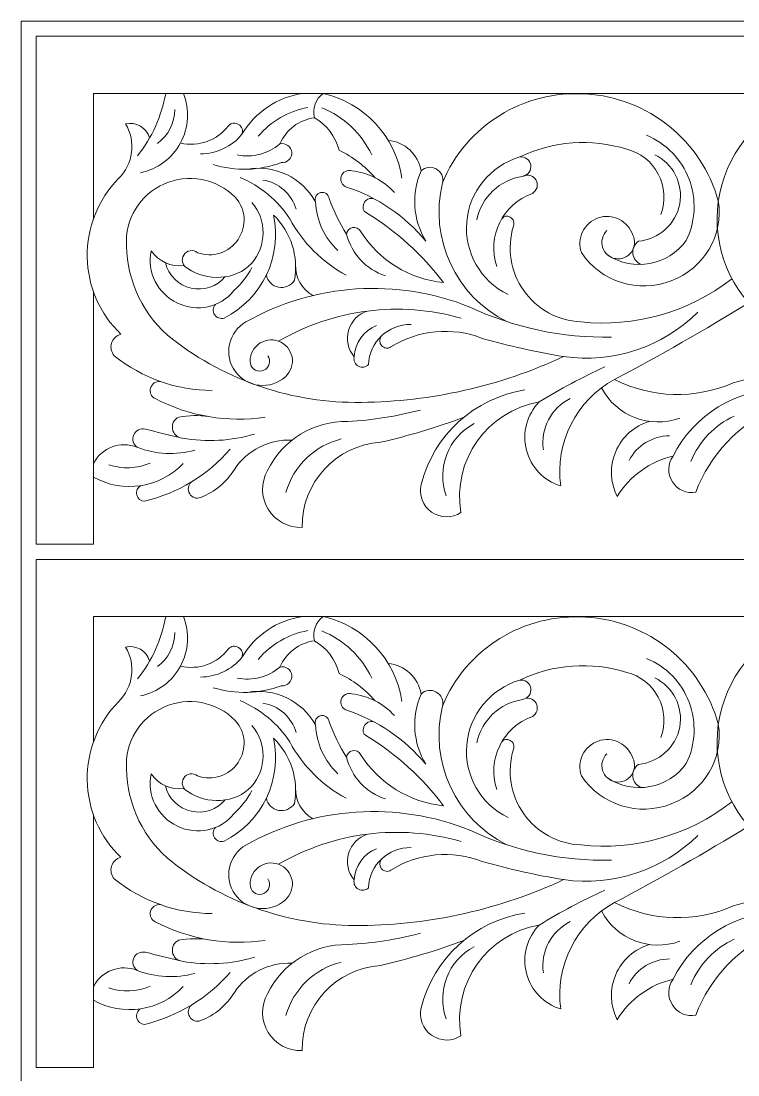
# Model space of a CAD drawing. Header units: millimetres. Extents: x 4332 to 4576, y 671 to 926.
# Drawn here: x 4332.3 to 4379.6, y 856.8 to 926.3 of the extents above; entities that cross this region are included whole.
import ezdxf

# ---------------------------------------------------------------- set-up
doc = ezdxf.new("R2010")
doc.units = ezdxf.units.MM
doc.header["$MEASUREMENT"] = 0
doc.layers.add('SITARA ALL', color=18, linetype='Continuous', true_color=0x000000)

msp = doc.modelspace()

# ---------------------------------------------------------------- linework, layer by layer
at = {"layer": 'SITARA ALL', "lineweight": 9}
for points, knots in [([(4332.3, 926.328), (4332.3, 926.328), (4576.3, 926.328), (4576.3, 926.328), (4576.3, 926.328), (4576.3, 804.328), (4576.3, 804.328), (4576.3, 804.328), (4332.3, 804.328), (4332.3, 804.328), (4332.3, 804.328), (4332.3, 926.328), (4332.3, 926.328)], [0, 0, 0, 0, 0.25, 0.25, 0.25, 0.5, 0.5, 0.5, 0.75, 0.75, 0.75, 1, 1, 1, 1]), ([(4529.529, 908.499), (4529.529, 908.499), (4529.529, 891.837), (4529.529, 891.837), (4529.529, 891.837), (4533.299, 891.837), (4533.299, 891.837), (4533.299, 891.837), (4533.299, 925.328), (4533.299, 925.328), (4533.299, 925.328), (4463.583, 925.328), (4463.583, 925.328), (4463.583, 925.328), (4433.299, 925.328), (4433.299, 925.328), (4433.299, 925.328), (4403.015, 925.328), (4403.015, 925.328), (4403.015, 925.328), (4333.3, 925.328), (4333.3, 925.328), (4333.3, 925.328), (4333.3, 891.837), (4333.3, 891.837), (4333.3, 891.837), (4337.069, 891.837), (4337.069, 891.837), (4337.069, 891.837), (4337.069, 908.499), (4337.069, 908.499)], [0, 0, 0, 0, 0.090909, 0.090909, 0.090909, 0.181818, 0.181818, 0.181818, 0.272727, 0.272727, 0.272727, 0.363636, 0.363636, 0.363636, 0.454545, 0.454545, 0.454545, 0.545455, 0.545455, 0.545455, 0.636364, 0.636364, 0.636364, 0.727273, 0.727273, 0.727273, 0.818182, 0.818182, 0.818182, 1, 1, 1, 1]), ([(4407.088, 919.336), (4405.695, 920.995), (4403.556, 921.833), (4401.406, 921.559), (4401.406, 921.559), (4337.069, 921.559), (4337.069, 921.559), (4337.069, 921.559), (4337.069, 913.281), (4337.069, 913.281)], [0, 0, 0, 0, 0.25, 0.25, 0.25, 0.5, 0.5, 0.5, 1, 1, 1, 1]), ([(4340.188, 916.332), (4341.31, 916.566), (4342.271, 917.284), (4342.813, 918.293), (4343.356, 919.303), (4343.428, 920.494), (4343.006, 921.559)], [0, 0, 0, 0, 0.333333, 0.333333, 0.333333, 1, 1, 1, 1]), ([(4344.145, 917.565), (4345.198, 917.582), (4346.191, 918.054), (4346.867, 918.861), (4347.72, 920.317), (4349.187, 921.31), (4350.856, 921.559)], [0, 0, 0, 0, 0.333333, 0.333333, 0.333333, 1, 1, 1, 1]), ([(4357.413, 915.965), (4357.002, 918.722), (4354.944, 920.943), (4352.226, 921.559), (4351.726, 921.191), (4351.498, 920.56), (4351.649, 919.958)], [0, 0, 0, 0, 0.333333, 0.333333, 0.333333, 1, 1, 1, 1]), ([(4370.938, 912.51), (4370.643, 912.227), (4370.533, 911.801), (4370.654, 911.411), (4370.775, 911.02), (4371.101, 910.731), (4371.505, 910.664), (4371.908, 910.597), (4372.315, 910.764), (4372.556, 911.094), (4372.797, 911.425), (4372.834, 911.858), (4372.646, 912.222), (4372.495, 912.675), (4372.169, 913.049), (4371.741, 913.261), (4371.313, 913.473), (4370.82, 913.506), (4370.368, 913.352), (4369.916, 913.197), (4369.545, 912.868), (4369.336, 912.439), (4369.128, 912.009), (4369.099, 911.516), (4369.257, 911.065), (4370.551, 909.127), (4373.021, 908.353), (4375.19, 909.205), (4377.359, 910.057), (4378.659, 912.179), (4378.288, 914.479), (4377.179, 918.45), (4373.672, 921.28), (4369.556, 921.524), (4365.44, 921.768), (4361.663, 919.466), (4360.093, 915.654), (4360.179, 916.02), (4360.012, 916.399), (4359.684, 916.582), (4359.355, 916.765), (4358.954, 916.717), (4358.688, 916.45), (4358.506, 917.539), (4357.613, 918.366), (4356.513, 918.464)], [0, 0, 0, 0, 0.0625, 0.0625, 0.0625, 0.125, 0.125, 0.125, 0.1875, 0.1875, 0.1875, 0.25, 0.25, 0.25, 0.3125, 0.3125, 0.3125, 0.375, 0.375, 0.375, 0.4375, 0.4375, 0.4375, 0.5, 0.5, 0.5, 0.5625, 0.5625, 0.5625, 0.625, 0.625, 0.625, 0.6875, 0.6875, 0.6875, 0.75, 0.75, 0.75, 0.8125, 0.8125, 0.8125, 0.875, 0.875, 0.875, 1, 1, 1, 1]), ([(4393.424, 918.162), (4394.551, 917.81), (4395.774, 917.948), (4396.795, 918.543), (4396.925, 918.73), (4396.905, 918.983), (4396.748, 919.147), (4396.591, 919.312), (4396.352, 919.35), (4396.159, 919.229), (4393.368, 918.347), (4390.318, 918.924), (4388.039, 920.762), (4387.222, 921.378), (4386.203, 921.663), (4385.184, 921.559), (4382.184, 921.042), (4379.699, 918.942), (4378.688, 916.071), (4377.678, 913.199), (4378.278, 910.031), (4380.294, 907.749)], [0, 0, 0, 0, 0.125, 0.125, 0.125, 0.25, 0.25, 0.25, 0.375, 0.375, 0.375, 0.5, 0.5, 0.5, 0.625, 0.625, 0.625, 0.75, 0.75, 0.75, 1, 1, 1, 1]), ([(4344.97, 916.868), (4346.442, 916.416), (4348.021, 916.46), (4349.465, 916.995), (4349.651, 916.975), (4349.836, 917.039), (4349.97, 917.169), (4350.105, 917.3), (4350.174, 917.482), (4350.159, 917.668), (4350.145, 917.855), (4350.048, 918.025), (4349.895, 918.133), (4349.742, 918.242), (4349.551, 918.276), (4349.37, 918.228), (4349.773, 919.164), (4350.639, 919.821), (4351.649, 919.958), (4352.457, 919.488), (4353.043, 918.713), (4353.276, 917.808), (4354.184, 917.376), (4354.993, 916.759), (4355.651, 915.998)], [0, 0, 0, 0, 0.111111, 0.111111, 0.111111, 0.222222, 0.222222, 0.222222, 0.333333, 0.333333, 0.333333, 0.444444, 0.444444, 0.444444, 0.555556, 0.555556, 0.555556, 0.666667, 0.666667, 0.666667, 0.777778, 0.777778, 0.777778, 1, 1, 1, 1]), ([(4340.777, 918.62), (4340.577, 919.301), (4339.881, 919.709), (4339.189, 919.548), (4339.893, 918.386), (4339.7, 916.89), (4338.726, 915.942), (4337.376, 914.565), (4336.634, 912.704), (4336.664, 910.776), (4336.695, 908.848), (4337.489, 907.018), (4338.882, 905.684), (4338.587, 905.608), (4338.353, 905.383), (4338.266, 905.092), (4338.178, 904.8), (4338.246, 904.486), (4338.45, 904.259), (4340.283, 902.786), (4342.562, 901.98), (4344.914, 901.973)], [0, 0, 0, 0, 0.125, 0.125, 0.125, 0.25, 0.25, 0.25, 0.375, 0.375, 0.375, 0.5, 0.5, 0.5, 0.625, 0.625, 0.625, 0.75, 0.75, 0.75, 1, 1, 1, 1]), ([(4346.867, 918.861), (4346.962, 919.103), (4346.87, 919.377), (4346.649, 919.514), (4346.428, 919.65), (4346.155, 919.623), (4345.981, 919.43), (4345.247, 918.453), (4344.002, 918.005), (4342.813, 918.29)], [0, 0, 0, 0, 0.25, 0.25, 0.25, 0.5, 0.5, 0.5, 1, 1, 1, 1]), ([(4374.492, 913.586), (4374.82, 914.453), (4374.762, 915.419), (4374.332, 916.239), (4373.901, 917.06), (4373.146, 917.657), (4372.246, 917.88), (4369.913, 918.609), (4367.391, 918.426), (4365.188, 917.367)], [0, 0, 0, 0, 0.25, 0.25, 0.25, 0.5, 0.5, 0.5, 1, 1, 1, 1]), ([(4370.97, 910.919), (4372.681, 909.783), (4374.981, 910.203), (4376.177, 911.872), (4376.793, 913.133), (4376.86, 914.592), (4376.362, 915.903), (4375.865, 917.215), (4374.854, 918.26), (4373.558, 918.795)], [0, 0, 0, 0, 0.25, 0.25, 0.25, 0.5, 0.5, 0.5, 1, 1, 1, 1]), ([(4364.418, 908.299), (4362.612, 909.178), (4361.53, 911.075), (4361.692, 913.077), (4361.853, 915.079), (4363.264, 916.789), (4365.188, 917.367), (4365.534, 917.419), (4365.859, 917.187), (4365.922, 916.843), (4365.984, 916.498), (4365.723, 916.159), (4365.38, 916.086), (4363.874, 915.864), (4362.669, 914.725), (4362.364, 913.234)], [0, 0, 0, 0, 0.166667, 0.166667, 0.166667, 0.333333, 0.333333, 0.333333, 0.5, 0.5, 0.5, 0.666667, 0.666667, 0.666667, 1, 1, 1, 1]), ([(4374.101, 917.519), (4375.315, 916.928), (4375.987, 915.601), (4375.746, 914.273), (4375.504, 912.944), (4374.359, 911.934), (4373.015, 911.809), (4372.752, 911.621), (4372.614, 911.305), (4372.656, 910.985), (4372.699, 910.665), (4372.91, 910.397), (4373.213, 910.284)], [0, 0, 0, 0, 0.2, 0.2, 0.2, 0.4, 0.4, 0.4, 0.6, 0.6, 0.6, 1, 1, 1, 1]), ([(4353.192, 911.198), (4352.304, 912.037), (4351.777, 913.189), (4351.723, 914.409), (4350.833, 916.009), (4349.032, 916.872), (4347.228, 916.561)], [0, 0, 0, 0, 0.333333, 0.333333, 0.333333, 1, 1, 1, 1]), ([(4358.688, 916.45), (4358.034, 914.95), (4358.145, 913.226), (4358.988, 911.822), (4357.622, 913.48), (4355.814, 914.715), (4353.773, 915.384), (4353.48, 915.48), (4353.317, 915.793), (4353.408, 916.088), (4353.498, 916.382), (4353.827, 916.545), (4354.123, 916.459), (4355.197, 916.336), (4356.192, 915.828), (4356.921, 915.03)], [0, 0, 0, 0, 0.166667, 0.166667, 0.166667, 0.333333, 0.333333, 0.333333, 0.5, 0.5, 0.5, 0.666667, 0.666667, 0.666667, 1, 1, 1, 1]), ([(4347.53, 914.373), (4348.526, 913.212), (4348.509, 911.493), (4347.49, 910.353), (4346.471, 909.212), (4344.558, 909.156), (4343.292, 910.015), (4343.131, 910.089), (4343.01, 910.229), (4342.959, 910.399), (4342.908, 910.569), (4342.933, 910.753), (4343.027, 910.904), (4343.121, 911.054), (4343.275, 911.157), (4343.45, 911.187), (4343.624, 911.216), (4343.804, 911.168), (4343.942, 911.057), (4344.93, 910.699), (4346.034, 911.062), (4346.616, 911.937), (4347.199, 912.811), (4347.139, 913.936), (4346.427, 914.709), (4345.196, 915.954), (4343.319, 916.303), (4341.722, 915.584), (4340.125, 914.864), (4339.14, 913.265), (4339.257, 911.517), (4339.293, 909.114), (4340.402, 906.855), (4342.284, 905.36), (4345.842, 902.589), (4350.237, 901.117), (4354.746, 901.188), (4359.359, 901.233), (4363.907, 902.263), (4368.088, 904.211)], [0, 0, 0, 0, 0.071429, 0.071429, 0.071429, 0.142857, 0.142857, 0.142857, 0.214286, 0.214286, 0.214286, 0.285714, 0.285714, 0.285714, 0.357143, 0.357143, 0.357143, 0.428571, 0.428571, 0.428571, 0.5, 0.5, 0.5, 0.571429, 0.571429, 0.571429, 0.642857, 0.642857, 0.642857, 0.714286, 0.714286, 0.714286, 0.785714, 0.785714, 0.785714, 0.857143, 0.857143, 0.857143, 1, 1, 1, 1]), ([(4346.751, 916.019), (4348.088, 915.452), (4349.228, 914.502), (4350.027, 913.289), (4350.875, 911.714), (4352.165, 910.423), (4353.74, 909.575)], [0, 0, 0, 0, 0.333333, 0.333333, 0.333333, 1, 1, 1, 1]), ([(4365.38, 916.086), (4365.529, 916.173), (4365.706, 916.197), (4365.873, 916.153), (4366.04, 916.109), (4366.182, 915.999), (4366.268, 915.849), (4366.353, 915.699), (4366.376, 915.522), (4366.33, 915.356), (4366.284, 915.189), (4366.172, 915.048), (4366.022, 914.964), (4364.061, 914.267), (4363.018, 912.131), (4363.68, 910.157)], [0, 0, 0, 0, 0.166667, 0.166667, 0.166667, 0.333333, 0.333333, 0.333333, 0.5, 0.5, 0.5, 0.666667, 0.666667, 0.666667, 1, 1, 1, 1]), ([(4353.77, 912.285), (4353.302, 913.021), (4352.914, 913.807), (4352.616, 914.627), (4352.599, 914.758), (4352.528, 914.875), (4352.419, 914.95), (4352.31, 915.025), (4352.176, 915.049), (4352.048, 915.018), (4351.92, 914.987), (4351.811, 914.902), (4351.749, 914.786), (4351.687, 914.67), (4351.678, 914.533), (4351.723, 914.409)], [0, 0, 0, 0, 0.166667, 0.166667, 0.166667, 0.333333, 0.333333, 0.333333, 0.5, 0.5, 0.5, 0.666667, 0.666667, 0.666667, 1, 1, 1, 1]), ([(4355.577, 914.614), (4355.305, 914.702), (4355.012, 914.559), (4354.914, 914.29), (4354.816, 914.022), (4354.812, 913.804), (4355.077, 913.696), (4357.049, 912.49), (4358.778, 910.925), (4360.173, 909.082), (4357.922, 909.308), (4355.899, 910.558), (4354.689, 912.47), (4354.584, 912.657), (4354.369, 912.755), (4354.159, 912.711), (4353.949, 912.668), (4353.792, 912.499), (4353.77, 912.285), (4354.094, 910.988), (4355.06, 909.948), (4356.331, 909.53)], [0, 0, 0, 0, 0.125, 0.125, 0.125, 0.25, 0.25, 0.25, 0.375, 0.375, 0.375, 0.5, 0.5, 0.5, 0.625, 0.625, 0.625, 0.75, 0.75, 0.75, 1, 1, 1, 1]), ([(4348.479, 909.589), (4348.555, 909.179), (4348.877, 908.857), (4349.288, 908.78), (4349.698, 908.703), (4350.11, 908.879), (4350.33, 909.235), (4350.617, 910.81), (4350.102, 912.424), (4348.954, 913.541), (4349.535, 910.8), (4348.193, 908.01), (4345.692, 906.749), (4345.454, 906.671), (4345.194, 906.763), (4345.057, 906.972), (4344.921, 907.182), (4344.948, 907.464), (4345.115, 907.65)], [0, 0, 0, 0, 0.142857, 0.142857, 0.142857, 0.285714, 0.285714, 0.285714, 0.428571, 0.428571, 0.428571, 0.571429, 0.571429, 0.571429, 0.714286, 0.714286, 0.714286, 1, 1, 1, 1]), ([(4379.152, 909.313), (4376.33, 907.124), (4372.766, 906.115), (4369.214, 906.497), (4367.71, 906.569), (4366.323, 907.33), (4365.455, 908.56), (4364.586, 909.79), (4364.336, 911.362), (4364.772, 912.803), (4364.869, 913.026), (4364.775, 913.286), (4364.559, 913.397), (4364.343, 913.508), (4364.126, 913.498), (4364.002, 913.289)], [0, 0, 0, 0, 0.166667, 0.166667, 0.166667, 0.333333, 0.333333, 0.333333, 0.5, 0.5, 0.5, 0.666667, 0.666667, 0.666667, 1, 1, 1, 1]), ([(4343.05, 910.214), (4342.2, 910.1), (4341.358, 910.478), (4340.877, 911.188), (4340.591, 909.774), (4341.308, 908.348), (4342.614, 907.735), (4343.921, 907.122), (4345.435, 907.431), (4346.34, 908.555), (4346.824, 908.988), (4347.224, 909.507), (4347.52, 910.086)], [0, 0, 0, 0, 0.2, 0.2, 0.2, 0.4, 0.4, 0.4, 0.6, 0.6, 0.6, 1, 1, 1, 1]), ([(4341.825, 910.392), (4342.027, 909.56), (4342.681, 908.914), (4343.516, 908.722), (4344.35, 908.53), (4345.214, 908.817), (4345.759, 909.477)], [0, 0, 0, 0, 0.333333, 0.333333, 0.333333, 1, 1, 1, 1]), ([(4371.245, 905.492), (4368.02, 905.422), (4364.821, 906.102), (4361.902, 907.475), (4357.084, 909.404), (4351.654, 909.045), (4347.134, 906.494), (4346.579, 906.18), (4346.184, 905.646), (4346.048, 905.023), (4345.911, 904.401), (4346.044, 903.753), (4346.416, 903.236), (4346.788, 902.719), (4347.363, 902.385), (4347.996, 902.317), (4348.63, 902.25), (4349.26, 902.452), (4349.733, 902.879), (4350.097, 903.206), (4350.264, 903.7), (4350.171, 904.181), (4350.079, 904.661), (4349.746, 905.057), (4349.287, 905.225), (4348.827, 905.394), (4348.313, 905.31), (4347.932, 905.003), (4347.55, 904.696), (4347.357, 904.217), (4347.423, 903.732), (4347.469, 903.546), (4347.596, 903.39), (4347.769, 903.307), (4347.942, 903.224), (4348.142, 903.222), (4348.317, 903.302), (4348.491, 903.383), (4348.62, 903.537), (4348.669, 903.723), (4348.717, 903.909), (4348.681, 904.106), (4348.569, 904.261)], [0, 0, 0, 0, 0.066667, 0.066667, 0.066667, 0.133333, 0.133333, 0.133333, 0.2, 0.2, 0.2, 0.266667, 0.266667, 0.266667, 0.333333, 0.333333, 0.333333, 0.4, 0.4, 0.4, 0.466667, 0.466667, 0.466667, 0.533333, 0.533333, 0.533333, 0.6, 0.6, 0.6, 0.666667, 0.666667, 0.666667, 0.733333, 0.733333, 0.733333, 0.8, 0.8, 0.8, 0.866667, 0.866667, 0.866667, 1, 1, 1, 1]), ([(4370.805, 903.525), (4369.315, 902.844), (4367.869, 902.072), (4366.473, 901.215), (4365.658, 900.378), (4365.339, 899.176), (4365.632, 898.045), (4365.925, 896.913), (4366.776, 896.02), (4367.895, 895.684), (4367.498, 898.534), (4368.916, 901.333), (4371.447, 902.702), (4374.451, 904.286), (4377.402, 905.969), (4380.294, 907.749), (4382.429, 905.77), (4384.862, 904.14), (4387.505, 902.918)], [0, 0, 0, 0, 0.142857, 0.142857, 0.142857, 0.285714, 0.285714, 0.285714, 0.428571, 0.428571, 0.428571, 0.571429, 0.571429, 0.571429, 0.714286, 0.714286, 0.714286, 1, 1, 1, 1]), ([(4355.153, 907.211), (4354.549, 907.022), (4354.08, 906.544), (4353.904, 905.937), (4353.727, 905.33), (4353.863, 904.678), (4354.272, 904.196)], [0, 0, 0, 0, 0.333333, 0.333333, 0.333333, 1, 1, 1, 1]), ([(4356.075, 905.573), (4355.914, 905.387), (4355.918, 905.109), (4356.084, 904.928), (4356.251, 904.747), (4356.495, 904.697), (4356.694, 904.842), (4358.5, 905.974), (4360.737, 906.184), (4362.722, 905.409), (4364.486, 904.906), (4366.278, 904.506), (4368.088, 904.211), (4371.333, 903.752), (4374.605, 904.829), (4376.942, 907.129)], [0, 0, 0, 0, 0.166667, 0.166667, 0.166667, 0.333333, 0.333333, 0.333333, 0.5, 0.5, 0.5, 0.666667, 0.666667, 0.666667, 1, 1, 1, 1]), ([(4355.736, 906.251), (4354.892, 905.906), (4354.322, 905.107), (4354.272, 904.196), (4354.214, 903.951), (4354.328, 903.698), (4354.549, 903.578), (4354.77, 903.458), (4355.037, 903.494), (4355.211, 903.675), (4355.269, 905.175), (4356.52, 906.352), (4358.02, 906.323)], [0, 0, 0, 0, 0.2, 0.2, 0.2, 0.4, 0.4, 0.4, 0.6, 0.6, 0.6, 1, 1, 1, 1]), ([(4371.447, 902.702), (4373.89, 901.454), (4376.764, 901.373), (4379.273, 902.483), (4382.721, 903.505), (4386.401, 903.45), (4389.818, 902.327)], [0, 0, 0, 0, 0.333333, 0.333333, 0.333333, 1, 1, 1, 1]), ([(4341.488, 902.566), (4341.197, 902.598), (4340.926, 902.416), (4340.846, 902.135), (4340.766, 901.854), (4340.878, 901.567), (4341.142, 901.441), (4343.374, 900.273), (4345.917, 899.841), (4348.41, 900.205)], [0, 0, 0, 0, 0.25, 0.25, 0.25, 0.5, 0.5, 0.5, 1, 1, 1, 1]), ([(4365.536, 902.009), (4362.208, 901.489), (4359.512, 899.037), (4358.686, 895.771), (4358.522, 895.08), (4358.797, 894.359), (4359.38, 893.953), (4359.962, 893.547), (4360.723, 893.531), (4361.314, 893.924), (4360.726, 897.359), (4363.039, 900.623), (4366.473, 901.215)], [0, 0, 0, 0, 0.2, 0.2, 0.2, 0.4, 0.4, 0.4, 0.6, 0.6, 0.6, 1, 1, 1, 1]), ([(4373.749, 899.935), (4372.749, 899.638), (4371.933, 898.911), (4371.522, 897.952), (4371.111, 896.993), (4371.145, 895.906), (4371.621, 894.977), (4372.441, 896.324), (4373.768, 897.286), (4375.304, 897.646), (4374.945, 897.142), (4374.928, 896.472), (4375.26, 895.95), (4375.592, 895.429), (4376.196, 895.158), (4376.804, 895.269), (4377.74, 897.743), (4379.625, 899.739), (4382.04, 900.816), (4384.455, 901.893), (4387.212, 901.955), (4389.678, 900.998), (4388.005, 901.089), (4386.483, 900.038), (4385.975, 898.443), (4385.466, 896.848), (4386.042, 895.146), (4387.458, 894.252), (4388.195, 897.612), (4391.307, 899.911), (4394.737, 899.636), (4395.892, 899.716), (4397.047, 899.472), (4398.07, 898.931), (4395.278, 898.542), (4392.778, 897.001), (4391.176, 894.681), (4391.966, 894.011), (4392.994, 893.691), (4394.025, 893.793), (4395.056, 893.894), (4395.998, 894.405), (4396.642, 895.216), (4396.662, 895.017), (4396.777, 894.84), (4396.95, 894.74), (4397.123, 894.64), (4397.333, 894.628), (4397.515, 894.71), (4400.844, 897.662), (4405.261, 899.083), (4409.687, 898.628)], [0, 0, 0, 0, 0.055556, 0.055556, 0.055556, 0.111111, 0.111111, 0.111111, 0.166667, 0.166667, 0.166667, 0.222222, 0.222222, 0.222222, 0.277778, 0.277778, 0.277778, 0.333333, 0.333333, 0.333333, 0.388889, 0.388889, 0.388889, 0.444444, 0.444444, 0.444444, 0.5, 0.5, 0.5, 0.555556, 0.555556, 0.555556, 0.611111, 0.611111, 0.611111, 0.666667, 0.666667, 0.666667, 0.722222, 0.722222, 0.722222, 0.777778, 0.777778, 0.777778, 0.833333, 0.833333, 0.833333, 0.888889, 0.888889, 0.888889, 1, 1, 1, 1]), ([(4361.502, 900.204), (4359.711, 899.536), (4357.878, 898.986), (4356.015, 898.558), (4353.07, 898.359), (4350.794, 895.899), (4350.832, 892.947), (4349.925, 892.911), (4349.069, 893.368), (4348.595, 894.143), (4348.121, 894.917), (4348.109, 895.897), (4348.554, 896.688), (4349.534, 898.713), (4351.61, 899.98), (4353.86, 899.929), (4355.474, 900.017), (4357.074, 900.269), (4358.637, 900.682)], [0, 0, 0, 0, 0.142857, 0.142857, 0.142857, 0.285714, 0.285714, 0.285714, 0.428571, 0.428571, 0.428571, 0.571429, 0.571429, 0.571429, 0.714286, 0.714286, 0.714286, 1, 1, 1, 1]), ([(4344.678, 900.249), (4344.024, 900.349), (4343.358, 900.34), (4342.707, 900.222), (4342.405, 900.085), (4342.233, 899.761), (4342.289, 899.434), (4342.344, 899.107), (4342.599, 898.859), (4342.93, 898.829), (4344.519, 898.547), (4346.152, 898.64), (4347.7, 899.1)], [0, 0, 0, 0, 0.2, 0.2, 0.2, 0.4, 0.4, 0.4, 0.6, 0.6, 0.6, 1, 1, 1, 1]), ([(4337.069, 897.142), (4337.597, 898.208), (4338.862, 898.681), (4339.96, 898.226), (4339.698, 898.408), (4339.601, 898.749), (4339.728, 899.042), (4339.854, 899.335), (4340.191, 899.493), (4340.503, 899.427), (4341.249, 899.232), (4341.997, 899.047), (4342.748, 898.871)], [0, 0, 0, 0, 0.2, 0.2, 0.2, 0.4, 0.4, 0.4, 0.6, 0.6, 0.6, 1, 1, 1, 1]), ([(4343.537, 895.945), (4343.313, 895.75), (4343.264, 895.421), (4343.421, 895.169), (4343.578, 894.917), (4343.87, 894.806), (4344.144, 894.92), (4345.071, 895.273), (4345.854, 895.924), (4346.369, 896.772), (4347.213, 898.037), (4348.658, 898.769), (4350.176, 898.703)], [0, 0, 0, 0, 0.2, 0.2, 0.2, 0.4, 0.4, 0.4, 0.6, 0.6, 0.6, 1, 1, 1, 1]), ([(4340.188, 895.697), (4339.978, 895.573), (4339.874, 895.324), (4339.935, 895.087), (4339.995, 894.85), (4340.196, 894.681), (4340.44, 894.672), (4342.638, 895.199), (4344.615, 896.397), (4346.098, 898.101)], [0, 0, 0, 0, 0.25, 0.25, 0.25, 0.5, 0.5, 0.5, 1, 1, 1, 1]), ([(4529.529, 874.008), (4529.529, 874.008), (4529.529, 857.346), (4529.529, 857.346), (4529.529, 857.346), (4533.299, 857.346), (4533.299, 857.346), (4533.299, 857.346), (4533.299, 890.837), (4533.299, 890.837), (4533.299, 890.837), (4463.583, 890.837), (4463.583, 890.837), (4463.583, 890.837), (4433.299, 890.837), (4433.299, 890.837), (4433.299, 890.837), (4403.015, 890.837), (4403.015, 890.837), (4403.015, 890.837), (4333.3, 890.837), (4333.3, 890.837), (4333.3, 890.837), (4333.3, 857.346), (4333.3, 857.346), (4333.3, 857.346), (4337.069, 857.346), (4337.069, 857.346), (4337.069, 857.346), (4337.069, 874.008), (4337.069, 874.008)], [0, 0, 0, 0, 0.090909, 0.090909, 0.090909, 0.181818, 0.181818, 0.181818, 0.272727, 0.272727, 0.272727, 0.363636, 0.363636, 0.363636, 0.454545, 0.454545, 0.454545, 0.545455, 0.545455, 0.545455, 0.636364, 0.636364, 0.636364, 0.727273, 0.727273, 0.727273, 0.818182, 0.818182, 0.818182, 1, 1, 1, 1]), ([(4407.088, 884.845), (4405.695, 886.504), (4403.556, 887.342), (4401.406, 887.068), (4401.406, 887.068), (4337.069, 887.068), (4337.069, 887.068), (4337.069, 887.068), (4337.069, 878.79), (4337.069, 878.79)], [0, 0, 0, 0, 0.25, 0.25, 0.25, 0.5, 0.5, 0.5, 1, 1, 1, 1]), ([(4340.188, 881.841), (4341.31, 882.075), (4342.271, 882.793), (4342.813, 883.803), (4343.356, 884.812), (4343.428, 886.003), (4343.006, 887.068)], [0, 0, 0, 0, 0.333333, 0.333333, 0.333333, 1, 1, 1, 1]), ([(4344.145, 883.074), (4345.198, 883.091), (4346.191, 883.563), (4346.867, 884.37), (4347.72, 885.827), (4349.187, 886.819), (4350.856, 887.068)], [0, 0, 0, 0, 0.333333, 0.333333, 0.333333, 1, 1, 1, 1]), ([(4357.413, 881.474), (4357.002, 884.231), (4354.944, 886.453), (4352.226, 887.068), (4351.726, 886.701), (4351.498, 886.069), (4351.649, 885.467)], [0, 0, 0, 0, 0.333333, 0.333333, 0.333333, 1, 1, 1, 1]), ([(4370.938, 878.02), (4370.643, 877.736), (4370.533, 877.31), (4370.654, 876.92), (4370.775, 876.529), (4371.101, 876.241), (4371.505, 876.173), (4371.908, 876.106), (4372.315, 876.273), (4372.556, 876.603), (4372.797, 876.934), (4372.834, 877.367), (4372.646, 877.731), (4372.495, 878.184), (4372.169, 878.558), (4371.741, 878.77), (4371.313, 878.982), (4370.82, 879.015), (4370.368, 878.861), (4369.916, 878.706), (4369.545, 878.377), (4369.336, 877.948), (4369.128, 877.518), (4369.099, 877.025), (4369.257, 876.574), (4370.551, 874.636), (4373.021, 873.862), (4375.19, 874.714), (4377.359, 875.566), (4378.659, 877.688), (4378.288, 879.988), (4377.179, 883.959), (4373.672, 886.789), (4369.556, 887.033), (4365.44, 887.277), (4361.663, 884.975), (4360.093, 881.163), (4360.179, 881.529), (4360.012, 881.908), (4359.684, 882.091), (4359.355, 882.274), (4358.954, 882.226), (4358.688, 881.96), (4358.506, 883.048), (4357.613, 883.876), (4356.513, 883.973)], [0, 0, 0, 0, 0.0625, 0.0625, 0.0625, 0.125, 0.125, 0.125, 0.1875, 0.1875, 0.1875, 0.25, 0.25, 0.25, 0.3125, 0.3125, 0.3125, 0.375, 0.375, 0.375, 0.4375, 0.4375, 0.4375, 0.5, 0.5, 0.5, 0.5625, 0.5625, 0.5625, 0.625, 0.625, 0.625, 0.6875, 0.6875, 0.6875, 0.75, 0.75, 0.75, 0.8125, 0.8125, 0.8125, 0.875, 0.875, 0.875, 1, 1, 1, 1]), ([(4393.424, 883.671), (4394.551, 883.319), (4395.774, 883.457), (4396.795, 884.053), (4396.925, 884.239), (4396.905, 884.492), (4396.748, 884.656), (4396.591, 884.821), (4396.352, 884.859), (4396.159, 884.738), (4393.368, 883.856), (4390.318, 884.433), (4388.039, 886.271), (4387.222, 886.887), (4386.203, 887.172), (4385.184, 887.068), (4382.184, 886.551), (4379.699, 884.451), (4378.688, 881.58), (4377.678, 878.708), (4378.278, 875.54), (4380.294, 873.259)], [0, 0, 0, 0, 0.125, 0.125, 0.125, 0.25, 0.25, 0.25, 0.375, 0.375, 0.375, 0.5, 0.5, 0.5, 0.625, 0.625, 0.625, 0.75, 0.75, 0.75, 1, 1, 1, 1]), ([(4340.777, 884.129), (4340.577, 884.81), (4339.881, 885.218), (4339.189, 885.058), (4339.893, 883.895), (4339.7, 882.399), (4338.726, 881.451), (4337.376, 880.074), (4336.634, 878.213), (4336.664, 876.285), (4336.695, 874.357), (4337.489, 872.527), (4338.882, 871.193), (4338.587, 871.117), (4338.353, 870.892), (4338.266, 870.601), (4338.178, 870.309), (4338.246, 869.995), (4338.45, 869.769), (4340.283, 868.295), (4342.562, 867.489), (4344.914, 867.483)], [0, 0, 0, 0, 0.125, 0.125, 0.125, 0.25, 0.25, 0.25, 0.375, 0.375, 0.375, 0.5, 0.5, 0.5, 0.625, 0.625, 0.625, 0.75, 0.75, 0.75, 1, 1, 1, 1]), ([(4344.97, 882.377), (4346.442, 881.925), (4348.021, 881.969), (4349.465, 882.504), (4349.651, 882.484), (4349.836, 882.548), (4349.97, 882.678), (4350.105, 882.809), (4350.174, 882.991), (4350.159, 883.177), (4350.145, 883.364), (4350.048, 883.534), (4349.895, 883.643), (4349.742, 883.751), (4349.551, 883.785), (4349.37, 883.737), (4349.773, 884.673), (4350.639, 885.33), (4351.649, 885.467), (4352.457, 884.997), (4353.043, 884.223), (4353.276, 883.317), (4354.184, 882.885), (4354.993, 882.268), (4355.651, 881.507)], [0, 0, 0, 0, 0.111111, 0.111111, 0.111111, 0.222222, 0.222222, 0.222222, 0.333333, 0.333333, 0.333333, 0.444444, 0.444444, 0.444444, 0.555556, 0.555556, 0.555556, 0.666667, 0.666667, 0.666667, 0.777778, 0.777778, 0.777778, 1, 1, 1, 1]), ([(4346.867, 884.37), (4346.962, 884.612), (4346.87, 884.887), (4346.649, 885.023), (4346.428, 885.159), (4346.155, 885.132), (4345.981, 884.939), (4345.247, 883.962), (4344.002, 883.515), (4342.813, 883.799)], [0, 0, 0, 0, 0.25, 0.25, 0.25, 0.5, 0.5, 0.5, 1, 1, 1, 1]), ([(4374.492, 879.095), (4374.82, 879.962), (4374.762, 880.928), (4374.332, 881.749), (4373.901, 882.569), (4373.146, 883.166), (4372.246, 883.389), (4369.913, 884.118), (4367.391, 883.935), (4365.188, 882.877)], [0, 0, 0, 0, 0.25, 0.25, 0.25, 0.5, 0.5, 0.5, 1, 1, 1, 1]), ([(4370.97, 876.428), (4372.681, 875.292), (4374.981, 875.712), (4376.177, 877.381), (4376.793, 878.642), (4376.86, 880.101), (4376.362, 881.412), (4375.865, 882.724), (4374.854, 883.769), (4373.558, 884.304)], [0, 0, 0, 0, 0.25, 0.25, 0.25, 0.5, 0.5, 0.5, 1, 1, 1, 1]), ([(4364.418, 873.808), (4362.612, 874.688), (4361.53, 876.584), (4361.692, 878.586), (4361.853, 880.588), (4363.264, 882.298), (4365.188, 882.877), (4365.534, 882.929), (4365.859, 882.696), (4365.922, 882.352), (4365.984, 882.007), (4365.723, 881.668), (4365.38, 881.595), (4363.874, 881.373), (4362.669, 880.234), (4362.364, 878.743)], [0, 0, 0, 0, 0.166667, 0.166667, 0.166667, 0.333333, 0.333333, 0.333333, 0.5, 0.5, 0.5, 0.666667, 0.666667, 0.666667, 1, 1, 1, 1]), ([(4374.101, 883.028), (4375.315, 882.437), (4375.987, 881.11), (4375.746, 879.782), (4375.504, 878.453), (4374.359, 877.444), (4373.015, 877.318), (4372.752, 877.131), (4372.614, 876.814), (4372.656, 876.494), (4372.699, 876.174), (4372.91, 875.906), (4373.213, 875.793)], [0, 0, 0, 0, 0.2, 0.2, 0.2, 0.4, 0.4, 0.4, 0.6, 0.6, 0.6, 1, 1, 1, 1]), ([(4347.53, 879.882), (4348.526, 878.721), (4348.509, 877.003), (4347.49, 875.862), (4346.471, 874.721), (4344.558, 874.665), (4343.292, 875.524), (4343.131, 875.598), (4343.01, 875.738), (4342.959, 875.908), (4342.908, 876.078), (4342.933, 876.262), (4343.027, 876.413), (4343.121, 876.563), (4343.275, 876.666), (4343.45, 876.696), (4343.624, 876.725), (4343.804, 876.677), (4343.942, 876.566), (4344.93, 876.208), (4346.034, 876.571), (4346.616, 877.446), (4347.199, 878.321), (4347.139, 879.445), (4346.427, 880.218), (4345.196, 881.463), (4343.319, 881.812), (4341.722, 881.093), (4340.125, 880.373), (4339.14, 878.774), (4339.257, 877.026), (4339.293, 874.623), (4340.402, 872.364), (4342.284, 870.869), (4345.842, 868.098), (4350.237, 866.626), (4354.746, 866.697), (4359.359, 866.742), (4363.907, 867.772), (4368.088, 869.72)], [0, 0, 0, 0, 0.071429, 0.071429, 0.071429, 0.142857, 0.142857, 0.142857, 0.214286, 0.214286, 0.214286, 0.285714, 0.285714, 0.285714, 0.357143, 0.357143, 0.357143, 0.428571, 0.428571, 0.428571, 0.5, 0.5, 0.5, 0.571429, 0.571429, 0.571429, 0.642857, 0.642857, 0.642857, 0.714286, 0.714286, 0.714286, 0.785714, 0.785714, 0.785714, 0.857143, 0.857143, 0.857143, 1, 1, 1, 1]), ([(4353.192, 876.707), (4352.304, 877.546), (4351.777, 878.698), (4351.723, 879.918), (4350.833, 881.518), (4349.032, 882.382), (4347.228, 882.071)], [0, 0, 0, 0, 0.333333, 0.333333, 0.333333, 1, 1, 1, 1]), ([(4358.688, 881.96), (4358.034, 880.459), (4358.145, 878.735), (4358.988, 877.332), (4357.622, 878.989), (4355.814, 880.224), (4353.773, 880.894), (4353.48, 880.989), (4353.317, 881.302), (4353.408, 881.597), (4353.498, 881.892), (4353.827, 882.054), (4354.123, 881.968), (4355.197, 881.845), (4356.192, 881.337), (4356.921, 880.539)], [0, 0, 0, 0, 0.166667, 0.166667, 0.166667, 0.333333, 0.333333, 0.333333, 0.5, 0.5, 0.5, 0.666667, 0.666667, 0.666667, 1, 1, 1, 1]), ([(4346.751, 881.528), (4348.088, 880.961), (4349.228, 880.011), (4350.027, 878.798), (4350.875, 877.223), (4352.165, 875.932), (4353.74, 875.084)], [0, 0, 0, 0, 0.333333, 0.333333, 0.333333, 1, 1, 1, 1]), ([(4365.38, 881.595), (4365.529, 881.682), (4365.706, 881.706), (4365.873, 881.662), (4366.04, 881.618), (4366.182, 881.508), (4366.268, 881.358), (4366.353, 881.209), (4366.376, 881.031), (4366.33, 880.865), (4366.284, 880.699), (4366.172, 880.557), (4366.022, 880.473), (4364.061, 879.776), (4363.018, 877.64), (4363.68, 875.667)], [0, 0, 0, 0, 0.166667, 0.166667, 0.166667, 0.333333, 0.333333, 0.333333, 0.5, 0.5, 0.5, 0.666667, 0.666667, 0.666667, 1, 1, 1, 1]), ([(4353.77, 877.794), (4353.302, 878.53), (4352.914, 879.316), (4352.616, 880.136), (4352.599, 880.267), (4352.528, 880.384), (4352.419, 880.459), (4352.31, 880.534), (4352.176, 880.558), (4352.048, 880.527), (4351.92, 880.496), (4351.811, 880.411), (4351.749, 880.295), (4351.687, 880.179), (4351.678, 880.042), (4351.723, 879.918)], [0, 0, 0, 0, 0.166667, 0.166667, 0.166667, 0.333333, 0.333333, 0.333333, 0.5, 0.5, 0.5, 0.666667, 0.666667, 0.666667, 1, 1, 1, 1]), ([(4355.577, 880.123), (4355.305, 880.211), (4355.012, 880.068), (4354.914, 879.799), (4354.816, 879.531), (4354.812, 879.313), (4355.077, 879.205), (4357.049, 877.999), (4358.778, 876.434), (4360.173, 874.591), (4357.922, 874.817), (4355.899, 876.068), (4354.689, 877.979), (4354.584, 878.167), (4354.369, 878.264), (4354.159, 878.22), (4353.949, 878.177), (4353.792, 878.008), (4353.77, 877.794), (4354.094, 876.497), (4355.06, 875.457), (4356.331, 875.039)], [0, 0, 0, 0, 0.125, 0.125, 0.125, 0.25, 0.25, 0.25, 0.375, 0.375, 0.375, 0.5, 0.5, 0.5, 0.625, 0.625, 0.625, 0.75, 0.75, 0.75, 1, 1, 1, 1]), ([(4348.479, 875.099), (4348.555, 874.688), (4348.877, 874.366), (4349.288, 874.289), (4349.698, 874.212), (4350.11, 874.388), (4350.33, 874.744), (4350.617, 876.319), (4350.102, 877.933), (4348.954, 879.05), (4349.535, 876.309), (4348.193, 873.519), (4345.692, 872.258), (4345.454, 872.18), (4345.194, 872.272), (4345.058, 872.481), (4344.921, 872.691), (4344.948, 872.973), (4345.115, 873.159)], [0, 0, 0, 0, 0.142857, 0.142857, 0.142857, 0.285714, 0.285714, 0.285714, 0.428571, 0.428571, 0.428571, 0.571429, 0.571429, 0.571429, 0.714286, 0.714286, 0.714286, 1, 1, 1, 1]), ([(4379.152, 874.822), (4376.33, 872.633), (4372.766, 871.624), (4369.214, 872.006), (4367.71, 872.078), (4366.323, 872.839), (4365.455, 874.069), (4364.586, 875.3), (4364.336, 876.871), (4364.772, 878.313), (4364.869, 878.536), (4364.775, 878.795), (4364.559, 878.906), (4364.343, 879.017), (4364.126, 879.007), (4364.002, 878.799)], [0, 0, 0, 0, 0.166667, 0.166667, 0.166667, 0.333333, 0.333333, 0.333333, 0.5, 0.5, 0.5, 0.666667, 0.666667, 0.666667, 1, 1, 1, 1]), ([(4343.05, 875.723), (4342.2, 875.609), (4341.358, 875.987), (4340.877, 876.698), (4340.591, 875.283), (4341.308, 873.857), (4342.614, 873.244), (4343.921, 872.631), (4345.435, 872.94), (4346.34, 874.064), (4346.824, 874.497), (4347.224, 875.016), (4347.52, 875.595)], [0, 0, 0, 0, 0.2, 0.2, 0.2, 0.4, 0.4, 0.4, 0.6, 0.6, 0.6, 1, 1, 1, 1]), ([(4341.825, 875.901), (4342.027, 875.069), (4342.681, 874.423), (4343.516, 874.231), (4344.35, 874.039), (4345.214, 874.326), (4345.759, 874.986)], [0, 0, 0, 0, 0.333333, 0.333333, 0.333333, 1, 1, 1, 1]), ([(4371.245, 871.001), (4368.02, 870.932), (4364.821, 871.611), (4361.902, 872.984), (4357.084, 874.913), (4351.654, 874.554), (4347.134, 872.003), (4346.579, 871.689), (4346.184, 871.155), (4346.048, 870.532), (4345.911, 869.91), (4346.044, 869.262), (4346.416, 868.745), (4346.788, 868.228), (4347.363, 867.894), (4347.996, 867.826), (4348.63, 867.759), (4349.26, 867.961), (4349.733, 868.388), (4350.097, 868.715), (4350.264, 869.209), (4350.171, 869.69), (4350.079, 870.17), (4349.746, 870.566), (4349.287, 870.735), (4348.827, 870.903), (4348.313, 870.819), (4347.932, 870.512), (4347.55, 870.206), (4347.357, 869.726), (4347.423, 869.241), (4347.469, 869.055), (4347.596, 868.899), (4347.769, 868.816), (4347.942, 868.733), (4348.142, 868.731), (4348.317, 868.811), (4348.491, 868.892), (4348.62, 869.046), (4348.669, 869.232), (4348.717, 869.418), (4348.681, 869.615), (4348.569, 869.77)], [0, 0, 0, 0, 0.066667, 0.066667, 0.066667, 0.133333, 0.133333, 0.133333, 0.2, 0.2, 0.2, 0.266667, 0.266667, 0.266667, 0.333333, 0.333333, 0.333333, 0.4, 0.4, 0.4, 0.466667, 0.466667, 0.466667, 0.533333, 0.533333, 0.533333, 0.6, 0.6, 0.6, 0.666667, 0.666667, 0.666667, 0.733333, 0.733333, 0.733333, 0.8, 0.8, 0.8, 0.866667, 0.866667, 0.866667, 1, 1, 1, 1]), ([(4355.153, 872.72), (4354.549, 872.532), (4354.08, 872.053), (4353.904, 871.446), (4353.727, 870.839), (4353.863, 870.187), (4354.272, 869.705)], [0, 0, 0, 0, 0.333333, 0.333333, 0.333333, 1, 1, 1, 1]), ([(4370.805, 869.034), (4369.315, 868.353), (4367.869, 867.581), (4366.473, 866.725), (4365.658, 865.887), (4365.339, 864.685), (4365.632, 863.554), (4365.925, 862.423), (4366.776, 861.53), (4367.895, 861.193), (4367.498, 864.043), (4368.916, 866.842), (4371.447, 868.211), (4374.451, 869.795), (4377.402, 871.478), (4380.294, 873.259), (4382.429, 871.279), (4384.862, 869.649), (4387.505, 868.427)], [0, 0, 0, 0, 0.142857, 0.142857, 0.142857, 0.285714, 0.285714, 0.285714, 0.428571, 0.428571, 0.428571, 0.571429, 0.571429, 0.571429, 0.714286, 0.714286, 0.714286, 1, 1, 1, 1]), ([(4356.075, 871.082), (4355.914, 870.896), (4355.918, 870.618), (4356.084, 870.437), (4356.251, 870.256), (4356.495, 870.207), (4356.694, 870.351), (4358.5, 871.483), (4360.737, 871.693), (4362.722, 870.918), (4364.486, 870.415), (4366.278, 870.015), (4368.088, 869.72), (4371.333, 869.261), (4374.605, 870.338), (4376.942, 872.638)], [0, 0, 0, 0, 0.166667, 0.166667, 0.166667, 0.333333, 0.333333, 0.333333, 0.5, 0.5, 0.5, 0.666667, 0.666667, 0.666667, 1, 1, 1, 1]), ([(4355.736, 871.76), (4354.892, 871.415), (4354.322, 870.616), (4354.272, 869.705), (4354.214, 869.46), (4354.328, 869.207), (4354.549, 869.087), (4354.77, 868.967), (4355.037, 869.003), (4355.211, 869.185), (4355.269, 870.684), (4356.52, 871.861), (4358.02, 871.832)], [0, 0, 0, 0, 0.2, 0.2, 0.2, 0.4, 0.4, 0.4, 0.6, 0.6, 0.6, 1, 1, 1, 1]), ([(4371.447, 868.211), (4373.89, 866.963), (4376.764, 866.882), (4379.273, 867.992), (4382.721, 869.014), (4386.401, 868.959), (4389.818, 867.837)], [0, 0, 0, 0, 0.333333, 0.333333, 0.333333, 1, 1, 1, 1]), ([(4341.488, 868.076), (4341.197, 868.107), (4340.926, 867.925), (4340.846, 867.644), (4340.766, 867.363), (4340.878, 867.076), (4341.142, 866.95), (4343.374, 865.783), (4345.917, 865.35), (4348.41, 865.714)], [0, 0, 0, 0, 0.25, 0.25, 0.25, 0.5, 0.5, 0.5, 1, 1, 1, 1]), ([(4365.536, 867.518), (4362.208, 866.998), (4359.512, 864.546), (4358.686, 861.28), (4358.522, 860.589), (4358.797, 859.868), (4359.38, 859.462), (4359.962, 859.056), (4360.723, 859.04), (4361.314, 859.433), (4360.726, 862.868), (4363.039, 866.132), (4366.473, 866.725)], [0, 0, 0, 0, 0.2, 0.2, 0.2, 0.4, 0.4, 0.4, 0.6, 0.6, 0.6, 1, 1, 1, 1]), ([(4373.749, 865.444), (4372.749, 865.147), (4371.933, 864.421), (4371.522, 863.461), (4371.111, 862.502), (4371.145, 861.415), (4371.621, 860.486), (4372.441, 861.833), (4373.768, 862.795), (4375.304, 863.155), (4374.945, 862.651), (4374.928, 861.981), (4375.26, 861.459), (4375.592, 860.938), (4376.196, 860.667), (4376.804, 860.779), (4377.74, 863.252), (4379.625, 865.248), (4382.04, 866.325), (4384.455, 867.402), (4387.212, 867.464), (4389.678, 866.508), (4388.005, 866.598), (4386.483, 865.547), (4385.975, 863.952), (4385.466, 862.357), (4386.042, 860.655), (4387.458, 859.761), (4388.195, 863.121), (4391.307, 865.421), (4394.737, 865.145), (4395.892, 865.226), (4397.047, 864.981), (4398.07, 864.44), (4395.278, 864.051), (4392.778, 862.51), (4391.176, 860.19), (4391.966, 859.52), (4392.994, 859.2), (4394.025, 859.302), (4395.056, 859.403), (4395.998, 859.915), (4396.642, 860.726), (4396.662, 860.526), (4396.777, 860.349), (4396.95, 860.249), (4397.123, 860.149), (4397.333, 860.137), (4397.515, 860.219), (4400.844, 863.171), (4405.261, 864.592), (4409.687, 864.137)], [0, 0, 0, 0, 0.055556, 0.055556, 0.055556, 0.111111, 0.111111, 0.111111, 0.166667, 0.166667, 0.166667, 0.222222, 0.222222, 0.222222, 0.277778, 0.277778, 0.277778, 0.333333, 0.333333, 0.333333, 0.388889, 0.388889, 0.388889, 0.444444, 0.444444, 0.444444, 0.5, 0.5, 0.5, 0.555556, 0.555556, 0.555556, 0.611111, 0.611111, 0.611111, 0.666667, 0.666667, 0.666667, 0.722222, 0.722222, 0.722222, 0.777778, 0.777778, 0.777778, 0.833333, 0.833333, 0.833333, 0.888889, 0.888889, 0.888889, 1, 1, 1, 1]), ([(4344.678, 865.758), (4344.024, 865.858), (4343.358, 865.849), (4342.707, 865.731), (4342.405, 865.594), (4342.233, 865.27), (4342.289, 864.943), (4342.344, 864.616), (4342.599, 864.368), (4342.93, 864.338), (4344.519, 864.056), (4346.152, 864.149), (4347.7, 864.609)], [0, 0, 0, 0, 0.2, 0.2, 0.2, 0.4, 0.4, 0.4, 0.6, 0.6, 0.6, 1, 1, 1, 1]), ([(4361.502, 865.713), (4359.711, 865.045), (4357.878, 864.495), (4356.015, 864.067), (4353.07, 863.868), (4350.794, 861.408), (4350.832, 858.456), (4349.925, 858.42), (4349.069, 858.877), (4348.595, 859.652), (4348.121, 860.426), (4348.109, 861.406), (4348.554, 862.197), (4349.534, 864.222), (4351.61, 865.489), (4353.86, 865.439), (4355.474, 865.526), (4357.074, 865.778), (4358.637, 866.191)], [0, 0, 0, 0, 0.142857, 0.142857, 0.142857, 0.285714, 0.285714, 0.285714, 0.428571, 0.428571, 0.428571, 0.571429, 0.571429, 0.571429, 0.714286, 0.714286, 0.714286, 1, 1, 1, 1]), ([(4337.069, 862.652), (4337.597, 863.717), (4338.862, 864.19), (4339.96, 863.735), (4339.698, 863.917), (4339.601, 864.259), (4339.728, 864.551), (4339.854, 864.844), (4340.191, 865.002), (4340.503, 864.936), (4341.249, 864.741), (4341.997, 864.556), (4342.748, 864.38)], [0, 0, 0, 0, 0.2, 0.2, 0.2, 0.4, 0.4, 0.4, 0.6, 0.6, 0.6, 1, 1, 1, 1]), ([(4343.537, 861.454), (4343.313, 861.259), (4343.264, 860.93), (4343.421, 860.678), (4343.578, 860.426), (4343.87, 860.315), (4344.144, 860.429), (4345.071, 860.782), (4345.854, 861.433), (4346.369, 862.281), (4347.213, 863.546), (4348.658, 864.278), (4350.176, 864.212)], [0, 0, 0, 0, 0.2, 0.2, 0.2, 0.4, 0.4, 0.4, 0.6, 0.6, 0.6, 1, 1, 1, 1]), ([(4340.188, 861.206), (4339.978, 861.082), (4339.874, 860.833), (4339.935, 860.596), (4339.995, 860.359), (4340.196, 860.19), (4340.44, 860.181), (4342.638, 860.708), (4344.615, 861.906), (4346.098, 863.61)], [0, 0, 0, 0, 0.25, 0.25, 0.25, 0.5, 0.5, 0.5, 1, 1, 1, 1])]:
    msp.add_open_spline(points, degree=3, knots=knots, dxfattribs=at)
for points in [[(4339.983, 917.448), (4340.935, 918.642), (4341.573, 920.055), (4341.84, 921.559)], [(4341.296, 918.26), (4342.012, 918.785), (4342.435, 919.618), (4342.436, 920.505)], [(4351.206, 920.631), (4349.933, 920.393), (4348.781, 919.723), (4347.945, 918.734)], [(4355.425, 917.502), (4354.763, 918.917), (4353.589, 920.026), (4352.139, 920.606)], [(4346.552, 917.501), (4347.554, 917.3), (4348.591, 917.568), (4349.37, 918.228)], [(4350.44, 913.916), (4350.146, 914.931), (4349.294, 915.684), (4348.251, 915.849)], [(4360.093, 915.654), (4359.205, 911.987), (4360.963, 908.196), (4364.338, 906.51)], [(4350.405, 910.27), (4350.368, 909.428), (4350.811, 908.637), (4351.549, 908.23)], [(4361.328, 906.734), (4357.275, 907.894), (4352.928, 907.35), (4349.287, 905.225)], [(4370.584, 902.149), (4371.563, 900.287), (4373.762, 899.433), (4375.74, 900.148)], [(4382.54, 902.073), (4379.481, 902.092), (4376.678, 900.379), (4375.304, 897.646)], [(4368.519, 901.443), (4367.262, 900.818), (4366.55, 899.459), (4366.752, 898.07)], [(4362.192, 899.79), (4360.474, 898.883), (4359.684, 896.854), (4360.342, 895.026)], [(4379.341, 900.283), (4378.038, 899.69), (4377.015, 898.618), (4376.484, 897.288)], [(4353.423, 898.776), (4351.658, 898.347), (4350.263, 897.002), (4349.771, 895.254)], [(4375.075, 898.981), (4373.95, 898.979), (4372.92, 898.352), (4372.403, 897.353)], [(4339.96, 898.226), (4341.175, 897.761), (4342.505, 897.693), (4343.761, 898.032)], [(4337.069, 896.264), (4339.02, 895.173), (4341.46, 895.542), (4342.999, 897.163)], [(4338.08, 897.069), (4338.974, 896.771), (4339.946, 896.812), (4340.811, 897.185)], [(4339.983, 882.957), (4340.935, 884.151), (4341.573, 885.564), (4341.84, 887.068)], [(4341.296, 883.769), (4342.012, 884.294), (4342.435, 885.127), (4342.436, 886.014)], [(4351.206, 886.14), (4349.933, 885.902), (4348.781, 885.232), (4347.945, 884.243)], [(4355.425, 883.011), (4354.763, 884.426), (4353.589, 885.535), (4352.139, 886.115)], [(4346.552, 883.01), (4347.554, 882.81), (4348.591, 883.077), (4349.37, 883.737)], [(4350.44, 879.425), (4350.146, 880.44), (4349.294, 881.193), (4348.251, 881.358)], [(4360.093, 881.163), (4359.205, 877.496), (4360.963, 873.705), (4364.338, 872.019)], [(4350.405, 875.779), (4350.368, 874.937), (4350.811, 874.146), (4351.549, 873.739)], [(4361.328, 872.243), (4357.275, 873.403), (4352.928, 872.859), (4349.287, 870.735)], [(4370.584, 867.658), (4371.563, 865.796), (4373.762, 864.942), (4375.74, 865.658)], [(4382.54, 867.582), (4379.481, 867.601), (4376.678, 865.888), (4375.304, 863.155)], [(4368.519, 866.952), (4367.262, 866.327), (4366.55, 864.968), (4366.752, 863.579)], [(4379.341, 865.792), (4378.038, 865.199), (4377.015, 864.127), (4376.484, 862.797)], [(4362.192, 865.299), (4360.474, 864.392), (4359.684, 862.363), (4360.342, 860.535)], [(4375.075, 864.49), (4373.95, 864.488), (4372.92, 863.861), (4372.403, 862.862)], [(4339.96, 863.735), (4341.175, 863.27), (4342.505, 863.202), (4343.761, 863.541)], [(4353.423, 864.285), (4351.658, 863.856), (4350.263, 862.511), (4349.771, 860.763)], [(4337.069, 861.773), (4339.02, 860.682), (4341.46, 861.051), (4342.999, 862.672)], [(4338.08, 862.578), (4338.974, 862.28), (4339.946, 862.321), (4340.811, 862.695)]]:
    msp.add_open_spline(points, degree=3, dxfattribs=at)

doc.saveas('drawing.dxf')
